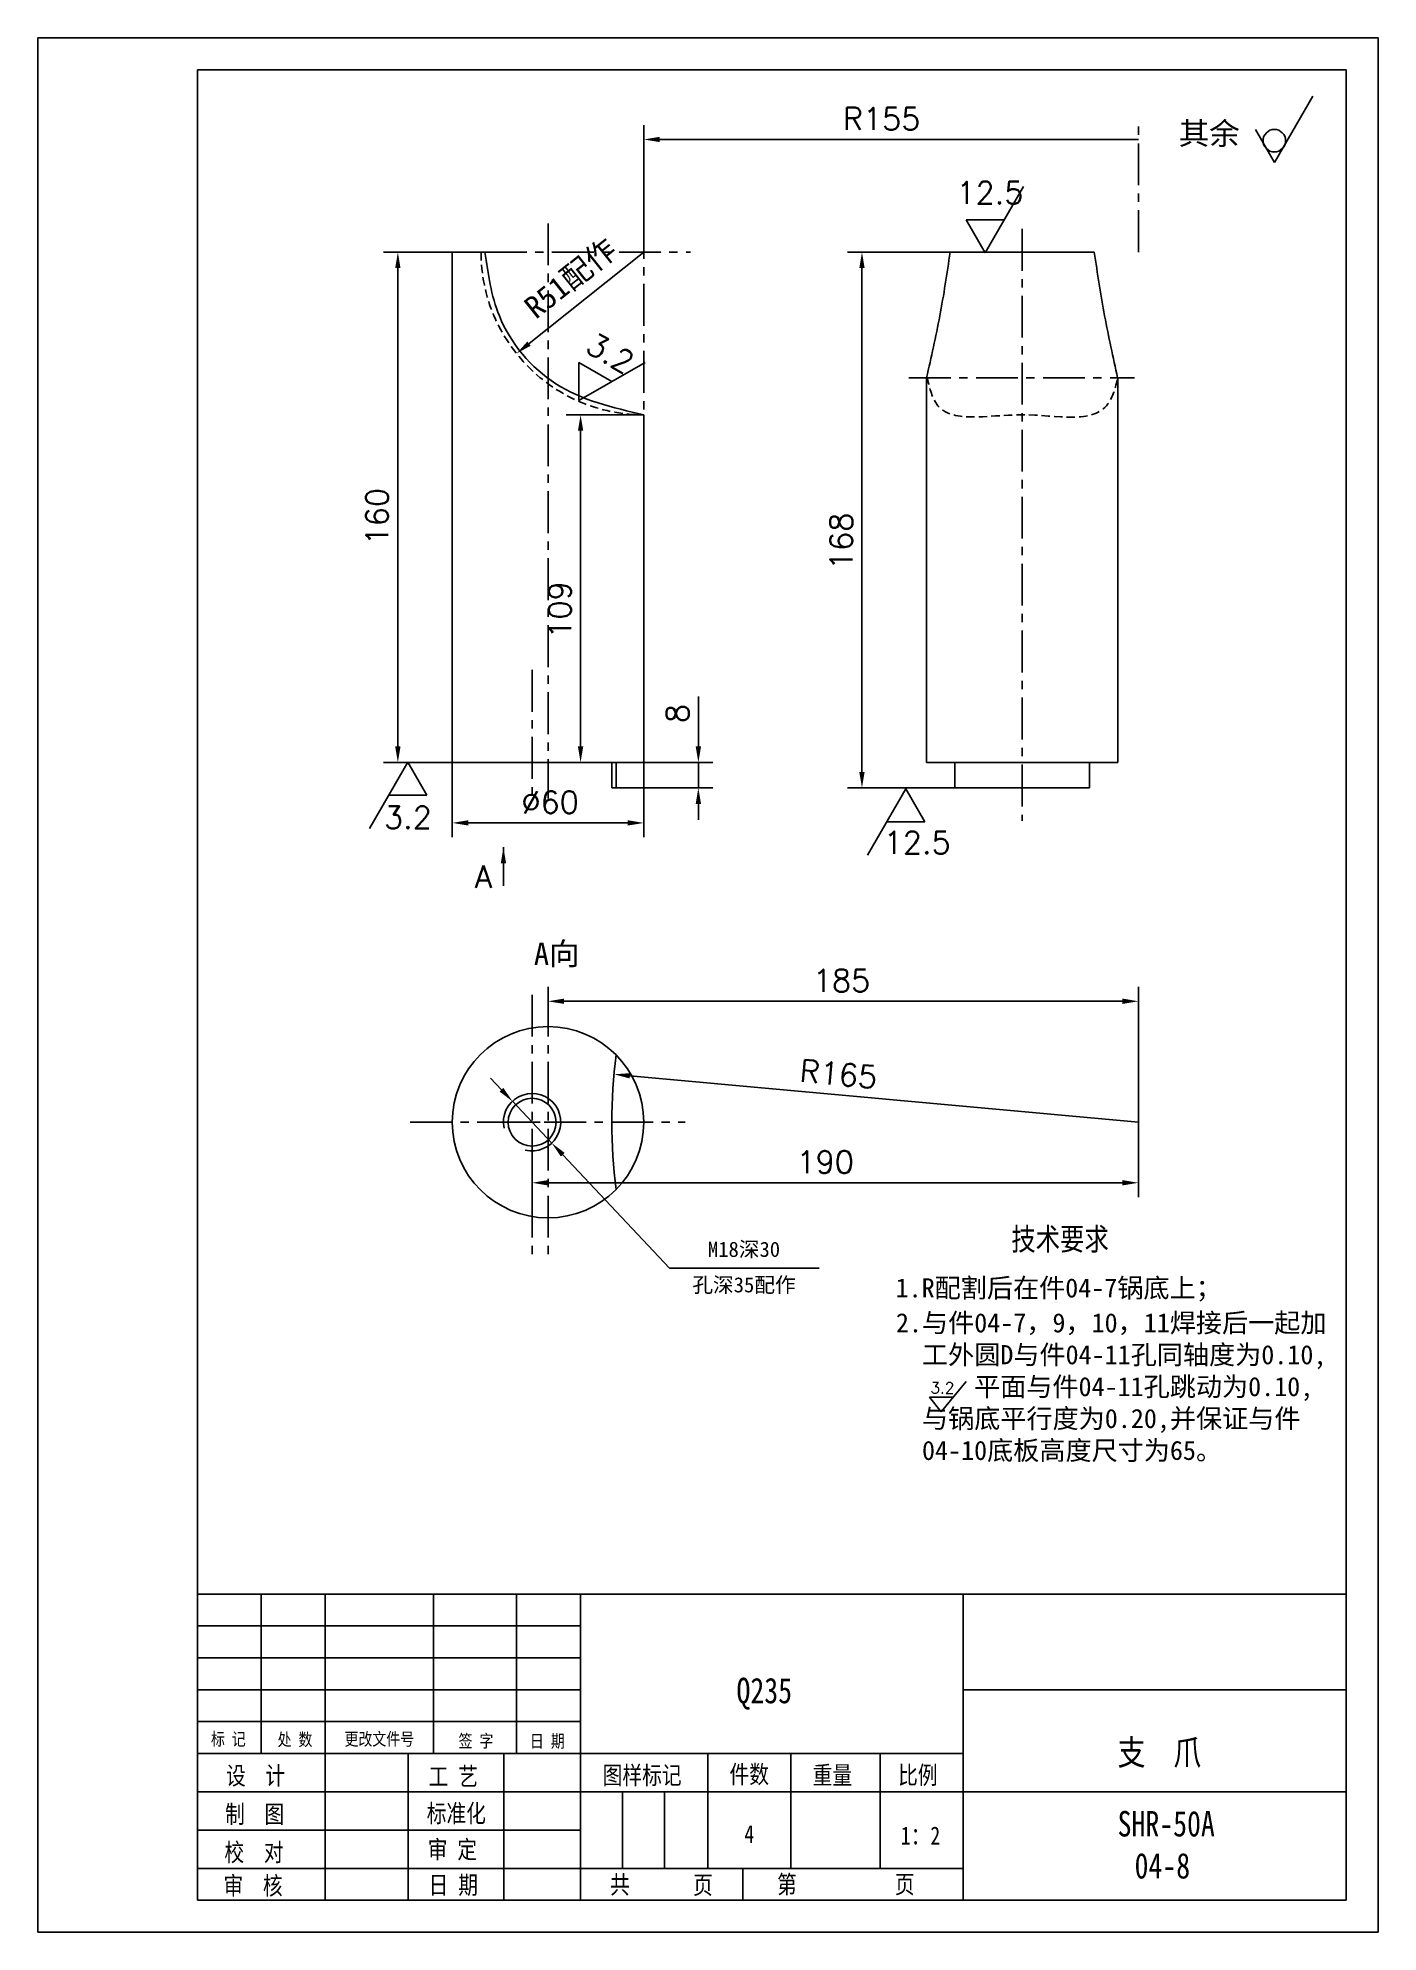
# Model space of a CAD drawing. Extents: x 233 to 653, y 4 to 598.
import ezdxf

# ---------------------------------------------------------------- set-up
doc = ezdxf.new("R2010")
doc.units = 0
doc.header["$LTSCALE"] = 10.5
doc.header["$MEASUREMENT"] = 0
doc.linetypes.add('CENTER', pattern=[2, 1.25, -0.25, 0.25, -0.25])
doc.linetypes.add('HIDDEN', pattern=[0.375, 0.25, -0.125])
doc.layers.get('0').update_dxf_attribs({"color": 2, "linetype": 'CONTINUOUS'})
doc.layers.get('DEFPOINTS').update_dxf_attribs({"linetype": 'CONTINUOUS'})
doc.layers.add('PART', color=3, linetype='CONTINUOUS')
doc.layers.add('SMPEN_THICK', color=7, linetype='CONTINUOUS')
doc.styles.add('HZDX', font='', dxfattribs={"width": 0.8, "height": 7.5})
doc.styles.get("Standard").update_dxf_attribs({"font": 'txt.shx', "height": 7, "bigfont": 'hzfs.shx'})
doc.styles.get('HZDX').set_extended_font_data('SimSun')
doc.dimstyles.get("Standard").update_dxf_attribs({"dimtxt": 0.18, "dimasz": 0.18, "dimexe": 0.18, "dimexo": 0.0625, "dimgap": 0.09, "dimtad": 0, "dimtih": 1, "dimtoh": 1, "dimdec": 4, "dimzin": 0, "dimdsep": 46, "dimtxsty": 'Standard', "dimcen": 0.09, "dimadec": 0, "dimazin": 0, "dimtfac": 1, "dimtdec": 4, "dimtofl": 0, "dimtmove": 0, "dimatfit": 3, "dimfxl": 1, "dimtolj": 1, "dimtzin": 0, "dimarcsym": 0})

# ---------------------------------------------------------------- blocks, each defined once
blk = doc.blocks.new('*D5')
at = {"layer": 'DEFPOINTS', "color": 0, "transparency": 16777216}
for p in [(422.62, 531.08), (382.74, 499.29)]:
    blk.add_point(p, dxfattribs=at)
at = {"layer": 'SMPEN_THICK', "color": 2, "lineweight": -2, "transparency": 16777216}
blk.add_line((422.62, 531.08), (386.65, 502.41), dxfattribs=at)
at = {"layer": 'SMPEN_THICK', "color": 2, "transparency": 16777216}
blk.add_solid([(386.13, 503.06), (387.17, 501.75), (382.74, 499.29)], dxfattribs=at)
at = {"layer": 'SMPEN_THICK', "color": 2, "transparency": 16777216, "insert": (399.9, 522.69), "char_height": 7, "attachment_point": 5, "rotation": 38.56546}
blk.add_mtext('\\A1;{\\f仿宋_GB2312|b0|i0|c134|p49;R51配作}', dxfattribs=at)
blk = doc.blocks.new('*D6')
at = {"layer": 'DEFPOINTS', "color": 0, "transparency": 16777216}
for p in [(413.3, 273.27), (577.62, 258.26)]:
    blk.add_point(p, dxfattribs=at)
at = {"layer": 'SMPEN_THICK', "color": 2, "lineweight": -2, "transparency": 16777216}
blk.add_line((577.62, 258.26), (418.28, 272.81), dxfattribs=at)
at = {"layer": 'SMPEN_THICK', "color": 2, "transparency": 16777216}
blk.add_solid([(418.36, 273.64), (418.2, 271.98), (413.3, 273.27)], dxfattribs=at)
at = {"layer": 'SMPEN_THICK', "color": 2, "transparency": 16777216, "insert": (483.66, 273.37), "char_height": 7, "attachment_point": 5, "rotation": 354.78042}
blk.add_mtext('\\A1;R165', dxfattribs=at)
blk = doc.blocks.new('*D7')
at = {"layer": 'DEFPOINTS', "color": 0, "transparency": 16777216}
for p in [(392.62, 296.18), (392.62, 288.26), (577.62, 258.26)]:
    blk.add_point(p, dxfattribs=at)
at = {"layer": 'SMPEN_THICK', "color": 2, "lineweight": -2, "transparency": 16777216}
for p, q in [((392.62, 288.26), (392.62, 300.68)), ((577.62, 258.26), (577.62, 300.68)), ((572.62, 296.18), (397.62, 296.18))]:
    blk.add_line(p, q, dxfattribs=at)
at = {"layer": 'SMPEN_THICK', "color": 2, "transparency": 16777216}
for points in [[(397.62, 297.02), (397.62, 295.35), (392.62, 296.18)], [(572.62, 297.02), (572.62, 295.35), (577.62, 296.18)]]:
    blk.add_solid(points, dxfattribs=at)
at = {"layer": 'SMPEN_THICK', "color": 2, "transparency": 16777216, "insert": (484.6, 302.68), "char_height": 7, "attachment_point": 5}
blk.add_mtext('\\A1;185', dxfattribs=at)
blk = doc.blocks.new('*D8')
at = {"layer": 'DEFPOINTS', "color": 0, "transparency": 16777216}
for p in [(422.62, 480.08), (402.82, 371.08), (413.97, 371.08)]:
    blk.add_point(p, dxfattribs=at)
at = {"layer": 'SMPEN_THICK', "color": 2, "lineweight": -2, "transparency": 16777216}
for p, q in [((422.62, 480.08), (398.32, 480.08)), ((402.82, 475.08), (402.82, 376.08)), ((413.97, 371.08), (398.32, 371.08))]:
    blk.add_line(p, q, dxfattribs=at)
at = {"layer": 'SMPEN_THICK', "color": 2, "transparency": 16777216}
for points in [[(401.98, 475.08), (403.65, 475.08), (402.82, 480.08)], [(401.98, 376.08), (403.65, 376.08), (402.82, 371.08)]]:
    blk.add_solid(points, dxfattribs=at)
at = {"layer": 'SMPEN_THICK', "color": 2, "transparency": 16777216, "insert": (396.32, 418.88), "char_height": 7, "attachment_point": 5, "rotation": 90}
blk.add_mtext('\\A1;109', dxfattribs=at)
blk = doc.blocks.new('*D9')
at = {"layer": 'DEFPOINTS', "color": 0, "transparency": 16777216}
for p in [(362.62, 531.08), (345.55, 371.08), (362.62, 371.08)]:
    blk.add_point(p, dxfattribs=at)
at = {"layer": 'SMPEN_THICK', "color": 2, "lineweight": -2, "transparency": 16777216}
for p, q in [((362.62, 531.08), (341.05, 531.08)), ((345.55, 526.08), (345.55, 376.08)), ((362.62, 371.08), (341.05, 371.08))]:
    blk.add_line(p, q, dxfattribs=at)
at = {"layer": 'SMPEN_THICK', "color": 2, "transparency": 16777216}
for points in [[(344.72, 526.08), (346.38, 526.08), (345.55, 531.08)], [(344.72, 376.08), (346.38, 376.08), (345.55, 371.08)]]:
    blk.add_solid(points, dxfattribs=at)
at = {"layer": 'SMPEN_THICK', "color": 2, "transparency": 16777216, "insert": (339.05, 448.13), "char_height": 7, "attachment_point": 5, "rotation": 90}
blk.add_mtext('\\A1;160', dxfattribs=at)
blk = doc.blocks.new('*D10')
at = {"layer": 'DEFPOINTS', "color": 0, "transparency": 16777216}
for p in [(413.97, 371.08), (422.62, 363.08), (439.72, 363.08)]:
    blk.add_point(p, dxfattribs=at)
at = {"layer": 'SMPEN_THICK', "color": 2, "lineweight": -2, "transparency": 16777216}
for p, q in [((439.72, 376.08), (439.72, 391.75)), ((413.97, 371.08), (444.22, 371.08)), ((439.72, 363.08), (439.72, 371.08)), ((422.62, 363.08), (444.22, 363.08)), ((439.72, 358.08), (439.72, 353.08))]:
    blk.add_line(p, q, dxfattribs=at)
at = {"layer": 'SMPEN_THICK', "color": 2, "transparency": 16777216}
for points in [[(438.89, 376.08), (440.56, 376.08), (439.72, 371.08)], [(438.89, 358.08), (440.56, 358.08), (439.72, 363.08)]]:
    blk.add_solid(points, dxfattribs=at)
at = {"layer": 'SMPEN_THICK', "color": 2, "transparency": 16777216, "insert": (433.22, 386.42), "char_height": 7, "attachment_point": 5, "rotation": 90}
blk.add_mtext('\\A1;8', dxfattribs=at)
blk = doc.blocks.new('*D11')
at = {"layer": 'DEFPOINTS', "color": 0, "transparency": 16777216}
for p in [(362.62, 371.08), (422.62, 363.08), (422.62, 352.11)]:
    blk.add_point(p, dxfattribs=at)
at = {"layer": 'SMPEN_THICK', "color": 2, "lineweight": -2, "transparency": 16777216}
for p, q in [((362.62, 371.08), (362.62, 347.61)), ((422.62, 363.08), (422.62, 347.61)), ((367.62, 352.11), (417.62, 352.11))]:
    blk.add_line(p, q, dxfattribs=at)
at = {"layer": 'SMPEN_THICK', "color": 2, "transparency": 16777216}
for points in [[(367.62, 352.95), (367.62, 351.28), (362.62, 352.11)], [(417.62, 352.95), (417.62, 351.28), (422.62, 352.11)]]:
    blk.add_solid(points, dxfattribs=at)
at = {"layer": 'SMPEN_THICK', "color": 2, "transparency": 16777216, "insert": (393.27, 358.61), "char_height": 7, "attachment_point": 5}
blk.add_mtext('\\A1;%%c60', dxfattribs=at)
blk = doc.blocks.new('*D12')
at = {"layer": 'DEFPOINTS', "color": 0, "transparency": 16777216}
for p in [(518.65, 531.08), (491, 363.08), (520.15, 363.08)]:
    blk.add_point(p, dxfattribs=at)
at = {"layer": 'SMPEN_THICK', "color": 2, "lineweight": -2, "transparency": 16777216}
for p, q in [((518.65, 531.08), (486.5, 531.08)), ((491, 526.08), (491, 368.08)), ((520.15, 363.08), (486.5, 363.08))]:
    blk.add_line(p, q, dxfattribs=at)
at = {"layer": 'SMPEN_THICK', "color": 2, "transparency": 16777216}
for points in [[(490.16, 526.08), (491.83, 526.08), (491, 531.08)], [(490.16, 368.08), (491.83, 368.08), (491, 363.08)]]:
    blk.add_solid(points, dxfattribs=at)
at = {"layer": 'SMPEN_THICK', "color": 2, "transparency": 16777216, "insert": (484.5, 440.42), "char_height": 7, "attachment_point": 5, "rotation": 90}
blk.add_mtext('\\A1;168', dxfattribs=at)
blk = doc.blocks.new('*D13')
at = {"layer": 'DEFPOINTS', "color": 0, "transparency": 16777216}
for p in [(577.62, 258.26), (387.62, 249.26), (387.62, 239.26)]:
    blk.add_point(p, dxfattribs=at)
at = {"layer": 'SMPEN_THICK', "color": 2, "lineweight": -2, "transparency": 16777216}
for p, q in [((577.62, 258.26), (577.62, 234.76)), ((387.62, 249.26), (387.62, 234.76)), ((572.62, 239.26), (392.62, 239.26))]:
    blk.add_line(p, q, dxfattribs=at)
at = {"layer": 'SMPEN_THICK', "color": 2, "transparency": 16777216}
for points in [[(392.62, 240.09), (392.62, 238.42), (387.62, 239.26)], [(572.62, 240.09), (572.62, 238.42), (577.62, 239.26)]]:
    blk.add_solid(points, dxfattribs=at)
at = {"layer": 'SMPEN_THICK', "color": 2, "transparency": 16777216, "insert": (479.48, 245.76), "char_height": 7, "attachment_point": 5}
blk.add_mtext('\\A1;190', dxfattribs=at)

msp = doc.modelspace()

# ---------------------------------------------------------------- linework, layer by layer
for p, q in [((523.68516, 176.97136), (515.8411, 167.47817)), ((512.13016, 172.00076), (515.8411, 167.47817)), ((519.57804, 172.00076), (512.13016, 172.00076))]:
    msp.add_line(p, q)
at = {"layer": 'DEFPOINTS', "color": 0, "linetype": 'ByBlock'}
for p in [(381.44585, 264.80814), (393.78562, 251.70355)]:
    msp.add_point(p, dxfattribs=at)
at = {"layer": 'PART', "color": 6, "linetype": 'Continuous'}
for p, q in [((232.74585, 598.2805), (652.74585, 598.2805)), ((652.74585, 598.2805), (652.74585, 4.28051)), ((652.74585, 4.28051), (232.74585, 4.28051))]:
    msp.add_line(p, q, dxfattribs=at)
at = {"layer": 'PART', "linetype": 'Continuous'}
for p, q in [((302.74585, 110.28051), (302.74585, 60.28051)), ((322.74585, 110.28051), (322.74585, 14.28051)), ((356.74585, 110.28051), (356.74585, 60.28051)), ((382.74585, 110.28051), (382.74585, 60.28051)), ((402.74585, 110.28051), (402.74585, 14.28051)), ((522.74585, 110.28051), (522.74585, 14.28051)), ((642.74585, 80.28051), (522.74585, 80.28051)), ((348.74585, 60.28051), (348.74585, 14.28051)), ((378.74585, 60.28051), (378.74585, 14.28051)), ((442.74585, 60.28051), (442.74585, 24.28051)), ((468.74585, 60.28051), (468.74585, 24.28051)), ((496.74585, 60.28051), (496.74585, 24.28051)), ((415.94585, 48.28051), (415.94585, 24.28051)), ((429.14585, 48.28051), (429.14585, 24.28051)), ((642.74585, 48.28051), (522.74585, 48.28051)), ((453.70141, 24.28051), (453.70141, 14.28051))]:
    msp.add_line(p, q, dxfattribs=at)
at = {"layer": 'SMPEN_THICK', "color": 6}
msp.add_line((232.74585, 4.28051), (232.74585, 598.2805), dxfattribs=at)
at = {"layer": 'SMPEN_THICK', "color": 4}
for p, q in [((282.74585, 588.2805), (642.74585, 588.2805)), ((282.74585, 110.28051), (282.74585, 588.2805)), ((642.74585, 588.2805), (642.74585, 14.28051)), ((362.61573, 531.08315), (362.61573, 371.08315)), ((362.61573, 531.08315), (372.85628, 531.08315)), ((518.64883, 531.08315), (563.79583, 531.08315)), ((511.22233, 491.67102), (511.22233, 371.08315)), ((571.22233, 491.67102), (571.22233, 371.08315)), ((422.61573, 480.08315), (422.61573, 363.08315)), ((362.61573, 371.08315), (413.96709, 371.08315)), ((412.61573, 363.08315), (412.61573, 371.08315)), ((413.96709, 363.08315), (413.96709, 371.08315)), ((511.22233, 371.08315), (571.22233, 371.08315)), ((520.14823, 371.08315), (520.14823, 363.08315)), ((562.29643, 371.08315), (562.29643, 363.08315)), ((412.61573, 363.08315), (422.61573, 363.08315)), ((520.14823, 363.08315), (562.29643, 363.08315)), ((282.74585, 110.28051), (282.74585, 14.28051)), ((642.74585, 110.28051), (282.74585, 110.28051)), ((642.74585, 14.28051), (282.74585, 14.28051))]:
    msp.add_line(p, q, dxfattribs=at)
at = {"layer": 'SMPEN_THICK'}
for p, q in [((632.31884, 579.96624), (620.31884, 559.18163)), ((620.31884, 559.18163), (614.31884, 569.57394)), ((541.62914, 551.63821), (529.62914, 530.8536)), ((523.62914, 541.2459), (535.62914, 541.2459)), ((529.62914, 530.8536), (523.62914, 541.2459)), ((402.2547, 496.51964), (412.64701, 490.51964)), ((402.2547, 484.51964), (402.2547, 496.51964)), ((423.03931, 496.51964), (402.2547, 484.51964)), ((336.65134, 350.40727), (348.65134, 371.19188)), ((348.65134, 371.19188), (354.65134, 360.79958)), ((492.71564, 342.00549), (504.71564, 362.7901)), ((504.71564, 362.7901), (510.71564, 352.3978)), ((354.65134, 360.79958), (342.65134, 360.79958)), ((510.71564, 352.3978), (498.71564, 352.3978)), ((430.69639, 212.5027), (477.55129, 212.5027)), ((402.74585, 100.28051), (282.74585, 100.28051)), ((402.74585, 90.28051), (282.74585, 90.28051)), ((402.74585, 80.28051), (282.74585, 80.28051)), ((402.74585, 70.28051), (282.74585, 70.28051)), ((522.74585, 60.28051), (282.74585, 60.28051)), ((522.74585, 48.28051), (282.74585, 48.28051)), ((402.74585, 36.28051), (282.74585, 36.28051)), ((522.74585, 24.28051), (282.74585, 24.28051))]:
    msp.add_line(p, q, dxfattribs=at)
at = {"layer": 'SMPEN_THICK', "color": 2}
for p, q in [((422.61573, 531.08315), (422.61573, 570.91972)), ((427.61573, 566.41972), (577.61573, 566.41972)), ((378.0184, 268.44854), (374.59078, 272.08879)), ((381.44602, 264.80829), (393.78545, 251.70339)), ((397.21307, 248.06314), (430.69639, 212.5027))]:
    msp.add_line(p, q, dxfattribs=at)
at = {"layer": 'SMPEN_THICK', "color": 1, "linetype": 'CENTER'}
for p, q in [((577.61573, 531.08315), (577.61573, 570.91972)), ((422.61573, 542.12656), (422.61573, 480.08315)), ((392.61573, 540.09357), (392.61573, 359.74509)), ((541.22233, 538.39941), (541.22233, 352.71989)), ((372.85628, 531.08315), (437.29682, 531.08315)), ((505.73526, 491.67102), (576.41059, 491.67102)), ((387.61573, 400.09117), (387.61573, 359.74509)), ((387.61573, 298.21279), (387.61573, 216.17123)), ((392.61573, 298.21279), (392.61573, 216.17123)), ((349.39661, 258.25584), (435.56987, 258.25584))]:
    msp.add_line(p, q, dxfattribs=at)
at = {"layer": 'SMPEN_THICK', "linetype": 'CENTER'}
msp.add_line((377.06378, 258.25584), (399.08953, 258.25584), dxfattribs=at)
at = {"layer": 'SMPEN_THICK'}
msp.add_circle((620.23305, 566.0508), 3.52303, dxfattribs=at)
at = {"layer": 'SMPEN_THICK', "color": 4}
for centre, radius in [((392.61573, 258.25584), 30), ((387.61573, 258.25584), 7.5)]:
    msp.add_circle(centre, radius, dxfattribs=at)
at = {"layer": 'SMPEN_THICK', "color": 6, "linetype": 'HIDDEN'}
msp.add_arc((422.61573, 531.08315), 51, 180, 270, dxfattribs=at)
at = {"layer": 'SMPEN_THICK', "color": 4}
msp.add_arc((577.61573, 258.25584), 165, 172.66201786, 187.33798214, dxfattribs=at)
at = {"layer": 'SMPEN_THICK'}
msp.add_arc((387.61573, 258.25584), 9, 255.98603387, 192.32285158, dxfattribs=at)
at = {"layer": 'SMPEN_THICK', "color": 4, "end_tangent": (1, 0)}
msp.add_spline([(372.85628, 531.08315), (377.36008, 511.08315), (395.04817, 489.83997), (422.61573, 480.08315)], degree=3, dxfattribs=at)
at = {"layer": 'SMPEN_THICK', "color": 4}
for points in [[(518.64883, 531.08315), (515.39083, 511.08315), (511.22233, 491.67102)], [(563.79583, 531.08315), (567.05383, 511.08315), (571.12233, 491.67102)]]:
    msp.add_spline(points, degree=3, dxfattribs=at)
at = {"layer": 'SMPEN_THICK', "color": 6, "linetype": 'HIDDEN'}
msp.add_spline([(511.32233, 492.11017), (514.38493, 483.486), (541.02435, 480.08284), (568.05973, 483.486), (571.22233, 491.67102)], degree=3, dxfattribs=at)
at = {"layer": 'SMPEN_THICK', "color": 2}
for points in [[(427.61573, 567.25306), (427.61573, 565.58639), (422.61573, 566.41972)], [(378.62511, 269.01981), (377.41169, 267.87727), (381.44602, 264.80829)], [(397.81978, 248.63441), (396.60636, 247.49187), (393.78545, 251.70339)]]:
    msp.add_solid(points, dxfattribs=at)

# ---------------------------------------------------------------- texts
msp.add_text('3.2', height=3.5).set_placement((512.45357, 173.1995))
at = {"color": 2, "linetype": 'ByBlock'}
for s, insert, char_height, attachment_point in [('{\\f仿宋_GB2312|b0|i0|c134|p49;M18深30}', (454.02547, 218.15784), 4.75, 5), ('{\\f仿宋_GB2312|b0|i0|c134|p49;孔深35配作}', (454.02547, 207.00469), 4.75, 5), ('{\\f仿宋_GB2312|b0|i0|c134|p49;1.R配割后在件04-7锅底上；}', (501.5304, 209.29882), 6, 1), ('\\f仿宋_GB2312|b0|i0|c134|p49;2.与件04-7，9，10，11焊接后一起加\\P  工外圆D与件04-11孔同轴度为0.10,\\P      平面与件04-11孔跳动为0.10,\\P  与锅底平行度为0.20,并保证与件\\P  04-10底板高度尺寸为65。', (501.64653, 198.35431), 6, 1)]:
    msp.add_mtext(s, dxfattribs=dict(at, insert=insert, char_height=char_height, attachment_point=attachment_point))
at = {"layer": 'SMPEN_THICK', "style": 'HZDX', "width": 0.8}
for s, height, p in [('Q235', 8, (451.67595, 76.0361)), ('标 记', 4, (286.9795, 62.82158)), ('处 数', 4, (307.86391, 62.69348)), ('更改文件号', 4, (328.84292, 62.82337)), ('签 字', 4, (364.57089, 62.21509)), ('日 期', 4, (386.94854, 62.17152)), ('支  爪', 8, (571.11306, 56.66163)), ('设  计', 5.67, (291.69245, 50.51861)), ('工 艺', 5.67, (355.17593, 50.25989)), ('图样标记', 5.67, (409.73997, 50.6565)), ('件数', 5.67, (449.48195, 50.95374)), ('重量', 5.67, (475.54412, 50.65737)), ('比例', 5.67, (502.31531, 50.69434)), ('制  图', 5.67, (291.39594, 38.45471)), ('标准化', 5.67, (354.5829, 38.6775)), ('SHR-50A', 8, (571.11306, 34.27177)), ('4', 5.67, (454.1217, 32.18744)), ('1：2', 5.67, (503.16613, 31.71761)), ('校  对', 5.67, (291.19219, 26.49706)), ('审 定', 5.67, (354.91641, 27.35414)), ('04-8', 8, (576.43305, 21.10127)), ('审  核', 5.67, (290.89568, 16.03134)), ('日 期', 5.67, (355.18843, 16.24079)), ('共', 5.67, (412.04588, 16.34472)), ('页', 5.67, (438.06183, 16.21502)), ('第', 5.67, (464.38117, 16.41867)), ('页', 5.67, (501.31185, 16.41867))]:
    msp.add_text(s, height=height, dxfattribs=at).set_placement(p)
at = {"layer": 'SMPEN_THICK', "color": 2, "insert": (497.15745, 572.91972), "char_height": 7, "attachment_point": 5}
msp.add_mtext('\\A1;R155', dxfattribs=at)
at = {"layer": 'SMPEN_THICK', "char_height": 7, "attachment_point": 1}
for s, insert, width in [('{\\f仿宋_GB2312|b0|i0|c134|p49;其余}', (590.28131, 571.82702), 35.2064), ('12.5', (520.61037, 553.21354), 13.6622), ('3.2', (341.20899, 357.31916), 13.6622), ('12.5', (497.79876, 349.4425), 13.6622), ('A', (369.73005, 338.7612), 27.3613), ('{\\f仿宋_GB2312|b0|i0|c134|p49;A向}', (388.18301, 314.59794), 27.3613)]:
    msp.add_mtext(s, dxfattribs=dict(at, insert=insert, width=width))
at = {"layer": 'SMPEN_THICK', "insert": (407.37443, 506.17011), "char_height": 7, "width": 13.6622, "attachment_point": 1, "rotation": 330}
msp.add_mtext('3.2', dxfattribs=at)
at = {"layer": 'SMPEN_THICK', "insert": (553.08068, 221.22012), "char_height": 7, "attachment_point": 5, "style": 'HZDX'}
msp.add_mtext('\\f仿宋_GB2312|b0|i0|c134|p49;技术要求', dxfattribs=at)

# ---------------------------------------------------------------- dimensions: what is measured, and where the dimension line sits
at = {"layer": 'SMPEN_THICK'}
dim = msp.add_radius_dim(center=(422.61573, 531.08315), mpoint=(382.73902, 499.28932), text='{\\f仿宋_GB2312|b0|i0|c134|p49;<>配作}', dimstyle='Standard', override={"dimscale": 2, "dimtxt": 5, "dimasz": 2.5, "dimexe": 2.25, "dimexo": 0, "dimgap": 1.5, "dimtad": 1, "dimtih": 0, "dimtoh": 0, "dimzin": 8, "dimclrd": 2, "dimclre": 2, "dimclrt": 2, "dimtm": 0.115, "dimtfac": 0.66667, "dimtofl": 1, "dimatfit": 1, "dimtvp": 5, "dimtzin": 8}, dxfattribs=at)
dim.commit()
dim.dimension.update_dxf_attribs({"geometry": '*D5', "text_midpoint": (399.8959, 522.68505)})
for base, p1, p2, override, picture, middle in [((345.55031, 371.08315), (362.61573, 531.08315), (362.61573, 371.08315), {"dimscale": 2, "dimtxt": 5, "dimasz": 2.5, "dimexe": 2.25, "dimexo": 0, "dimgap": 1.5, "dimtad": 1, "dimtih": 0, "dimtoh": 0, "dimzin": 8, "dimclrd": 2, "dimclre": 2, "dimclrt": 2, "dimtm": 0.115, "dimtfac": 0.66667, "dimtofl": 1, "dimatfit": 1, "dimtvp": 5, "dimtzin": 8}, '*D9', (345.55031, 448.13177)), ((490.99774, 363.08315), (518.64883, 531.08315), (520.14823, 363.08315), {"dimscale": 2, "dimtxt": 3, "dimasz": 2.5, "dimexe": 2.25, "dimexo": 0, "dimgap": 1.5, "dimtad": 1, "dimtih": 0, "dimtoh": 0, "dimzin": 8, "dimclrd": 2, "dimclre": 2, "dimclrt": 2, "dimtm": 0.115, "dimtfac": 0.66667, "dimtofl": 1, "dimatfit": 1, "dimtvp": 5, "dimtzin": 8}, '*D12', (490.99774, 440.42311)), ((402.81811, 371.08315), (422.61573, 480.08315), (413.96709, 371.08315), {"dimscale": 2, "dimtxt": 5, "dimasz": 2.5, "dimexe": 2.25, "dimexo": 0, "dimgap": 1.5, "dimtad": 1, "dimtih": 0, "dimtoh": 0, "dimzin": 8, "dimclrd": 2, "dimclre": 2, "dimclrt": 2, "dimtm": 0.115, "dimtfac": 0.66667, "dimtofl": 1, "dimatfit": 1, "dimtvp": 5, "dimtzin": 8}, '*D8', (402.81811, 418.8815)), ((439.72403, 363.08315), (413.96709, 371.08315), (422.61573, 363.08315), {"dimscale": 2, "dimtxt": 5, "dimasz": 2.5, "dimexe": 2.25, "dimexo": 0, "dimgap": 1.5, "dimtad": 1, "dimtih": 0, "dimtoh": 0, "dimzin": 8, "dimclrd": 2, "dimclre": 2, "dimclrt": 2, "dimtm": 0.115, "dimtfac": 0.66667, "dimtofl": 1, "dimatfit": 1, "dimtvp": 5, "dimtzin": 8}, '*D10', (439.72403, 386.41648))]:
    dim = msp.add_linear_dim(base=base, p1=p1, p2=p2, angle=90, dimstyle='Standard', override=override, dxfattribs=at)
    dim.commit()
    dim.dimension.update_dxf_attribs({"geometry": picture, "text_midpoint": middle, "dimtype": 160})
dim = msp.add_linear_dim(base=(422.61573, 352.11459), p1=(362.61573, 371.08315), p2=(422.61573, 363.08315), text='%%c<>', dimstyle='Standard', override={"dimscale": 2, "dimtxt": 5, "dimasz": 2.5, "dimexe": 2.25, "dimexo": 0, "dimgap": 1.5, "dimtad": 1, "dimtih": 0, "dimtoh": 0, "dimzin": 8, "dimclrd": 2, "dimclre": 2, "dimclrt": 2, "dimtm": 0.115, "dimtfac": 0.66667, "dimtofl": 1, "dimatfit": 1, "dimtvp": 5, "dimtzin": 8}, dxfattribs=at)
dim.commit()
dim.dimension.update_dxf_attribs({"geometry": '*D11', "text_midpoint": (393.27348, 352.11459), "dimtype": 160})
for base, p2, override, picture, middle in [((392.61573, 296.18241), (392.61573, 288.25584), {"dimscale": 2, "dimtxt": 5, "dimasz": 2.5, "dimexe": 2.25, "dimexo": 0, "dimgap": 1.5, "dimtad": 1, "dimtih": 0, "dimtoh": 0, "dimzin": 8, "dimclrd": 2, "dimclre": 2, "dimclrt": 2, "dimtm": 0.115, "dimtfac": 0.66667, "dimtofl": 1, "dimatfit": 1, "dimtvp": 5, "dimtzin": 8}, '*D7', (484.59582, 296.18241)), ((387.61573, 239.25594), (387.61573, 249.25584), {"dimscale": 2, "dimtxt": 3, "dimasz": 2.5, "dimexe": 2.25, "dimexo": 0, "dimgap": 1.5, "dimtad": 1, "dimtih": 0, "dimtoh": 0, "dimzin": 8, "dimclrd": 2, "dimclre": 2, "dimclrt": 2, "dimtm": 0.115, "dimtfac": 0.66667, "dimtofl": 1, "dimatfit": 1, "dimtvp": 5, "dimtzin": 8}, '*D13', (479.47617, 239.25594))]:
    dim = msp.add_linear_dim(base=base, p1=(577.61573, 258.25584), p2=p2, dimstyle='Standard', override=override, dxfattribs=at)
    dim.commit()
    dim.dimension.update_dxf_attribs({"geometry": picture, "text_midpoint": middle, "dimtype": 160})
dim = msp.add_radius_dim(center=(577.61573, 258.25584), mpoint=(413.29993, 273.26637), dimstyle='Standard', override={"dimscale": 2, "dimtxt": 5, "dimasz": 2.5, "dimexe": 2.25, "dimexo": 0, "dimgap": 1.5, "dimtad": 1, "dimtih": 0, "dimtoh": 0, "dimzin": 8, "dimclrd": 2, "dimclre": 2, "dimclrt": 2, "dimtm": 0.115, "dimtfac": 0.66667, "dimtofl": 1, "dimatfit": 1, "dimtvp": 5, "dimtzin": 8}, dxfattribs=at)
dim.commit()
dim.dimension.update_dxf_attribs({"geometry": '*D6', "text_midpoint": (483.06615, 266.89311), "dimtype": 164})

# ---------------------------------------------------------------- leaders
msp.add_leader([(378.63837, 344.48408), (378.63837, 332.40245)], dimstyle='Standard', override={"dimscale": 2, "dimtxt": 5, "dimasz": 2.5, "dimexe": 2.25, "dimexo": 0, "dimgap": 1.5, "dimtad": 0, "dimtih": 0, "dimtoh": 0, "dimzin": 8, "dimclrd": 2, "dimclre": 2, "dimclrt": 2, "dimtm": 0.115, "dimtfac": 0.66667, "dimtofl": 1, "dimatfit": 1, "dimtvp": 5, "dimtzin": 8}, dxfattribs=at)

doc.saveas('drawing.dxf')
